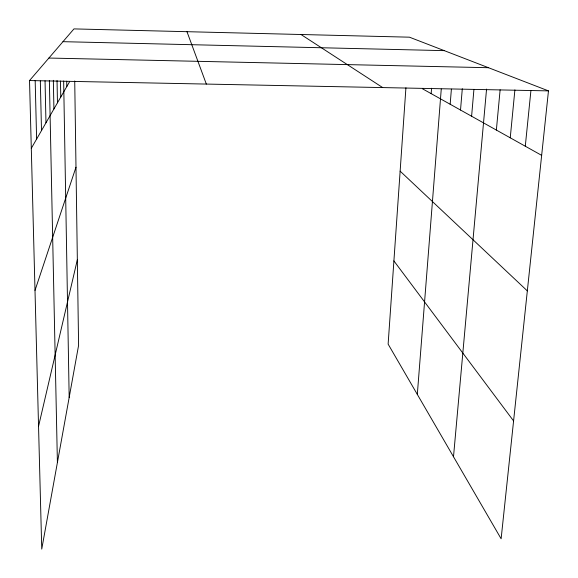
<?xml version="1.0" encoding="UTF-8"?>
<svg xmlns="http://www.w3.org/2000/svg" width="578" height="578" viewBox="0 0 578 578"><rect width="100%" height="100%" fill="white"/><g stroke="black" fill="none" stroke-linecap="round" stroke-linejoin="round"><path stroke-width="0.87" d="M405.922 87.791L388.127 344.12L501.126 538.79L548.471 90.883L409.434 37.18L73.962 28.9L29.529 80.552L41.746 549.1L78.594 345.369L74.728 80.963M431.159 93.636L431.571 88.246M417.316 394.406L441.26 89.026M450.168 104.257L451.389 89.142M460.514 110.037L462.299 88.737M471.605 116.229L473.909 89.604M453.499 456.743L486.56 89.07M496.365 130.064L500.122 89.814M510.244 137.817L514.897 89.886M525.286 146.22L530.915 90.623M38.545 426.326L77.344 259.724M35.005 290.416L75.985 167.215M31.299 148.322L69.577 81.736M29.529 80.552L548.471 90.883M48.892 58.046L488.482 67.713M62.973 41.674L444.272 50.64M422.417 88.752L541.651 155.359M301.008 34.507L382.687 87.581M400.135 171.153L527.331 290.886M393.9 260.909L513.582 420.936M186.976 31.689L206.332 84.07M35.171 80.479L36.616 139.067M45.041 80.841L45.973 122.803M40.33 80.971L41.493 130.592M49.361 80.537L57.403 462.537M57.041 80.494L57.468 102.797M53.349 80.335L53.92 108.967M63.659 80.985L69.172 397.454M60.473 81.007L60.769 97.061M66.716 81.18L66.81 86.555"/></g></svg>
